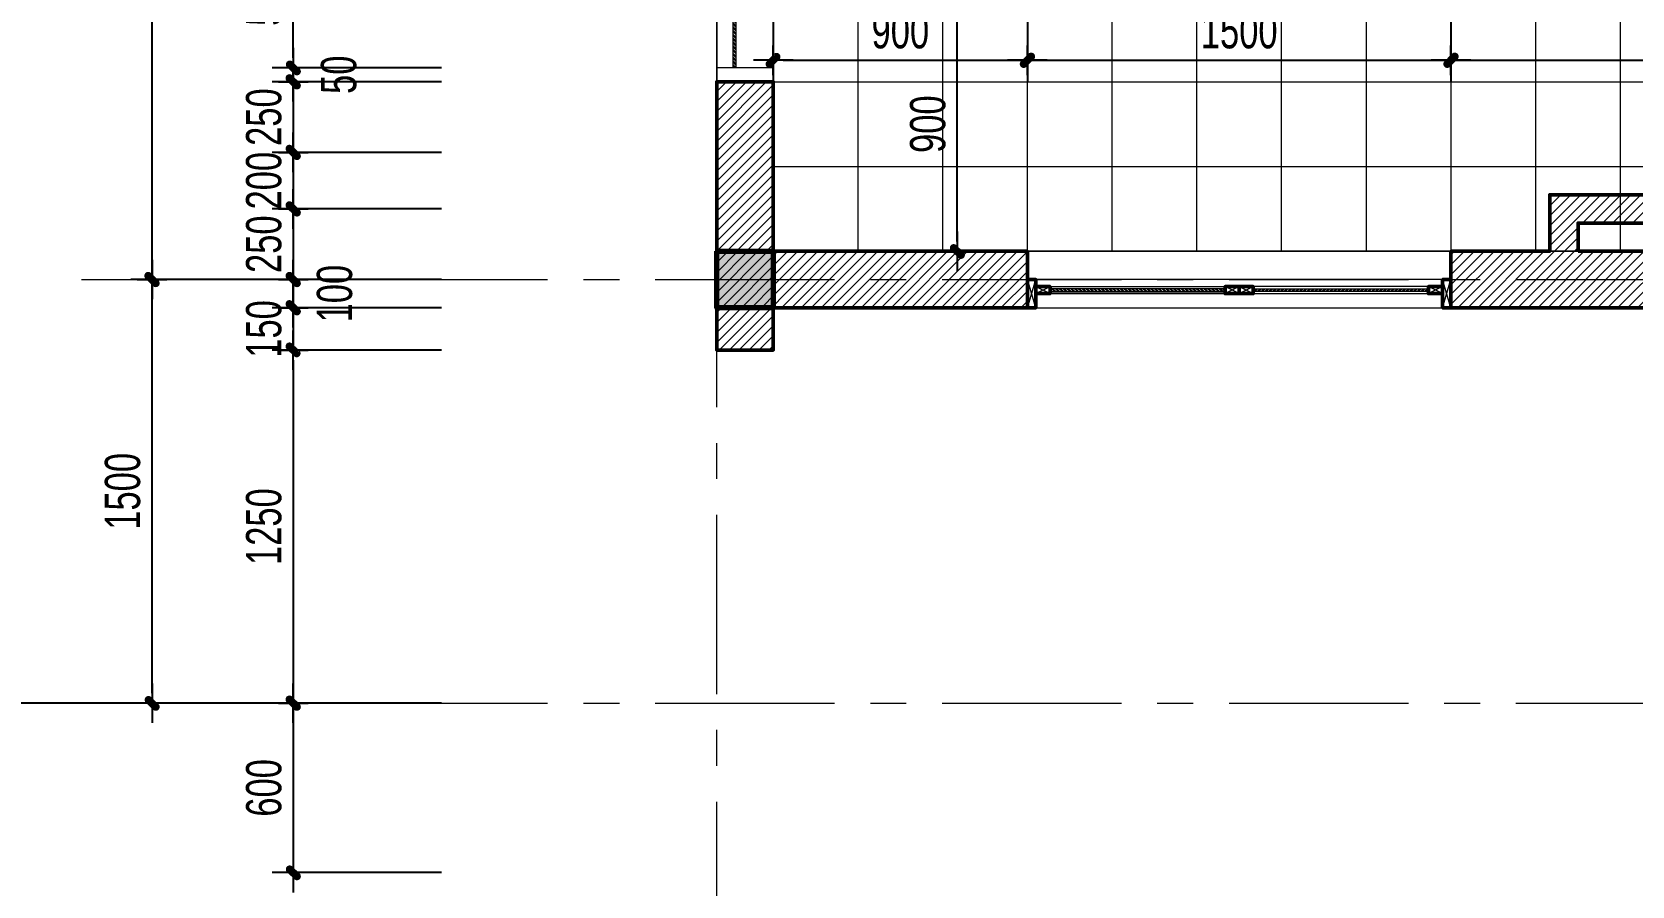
# Model space of a CAD drawing. Header units: inches. Extents: x 88947 to 296847, y 35049 to 161062.
# Drawn here: x 124536 to 130202, y 84062 to 87085 of the extents above; entities that cross this region are included whole.
import ezdxf

# ---------------------------------------------------------------- set-up
doc = ezdxf.new("R2010")
doc.units = ezdxf.units.IN
doc.header["$MEASUREMENT"] = 0
doc.header["$PDMODE"] = 1
doc.linetypes.add('ACAD_ISO03W100', pattern=[30, 12, -18])
doc.linetypes.add('CENTER', pattern=[50.8, 31.75, -6.35, 6.35, -6.35])
for name, color, linetype, lineweight in [('A-Dims', 145, 'Continuous', 25), ('CUA', 42, 'Continuous', 20), ('DIM', 7, 'Continuous', 25), ('HACTH', 8, 'Continuous', 5), ('HATCH', 8, 'Continuous', 5), ('KHUNG 1', 6, 'Continuous', 70), ('mb$0$CUA', 42, 'Continuous', 20), ('mb$0$HATCH', 69, 'Continuous', 15), ('mb$0$net cat', 51, 'Continuous', 50), ('mb$0$net manh', 251, 'Continuous', 5), ('THAY', 3, 'Continuous', 18), ('TRUC', 252, 'ACAD_ISO03W100', 13), ('TUONG', 4, 'Continuous', 50)]:
    doc.layers.add(name, color=color, linetype=linetype, lineweight=lineweight)
doc.styles.add('VNI-HELVE-CONDENSE', font='VNARIAL.TTF', dxfattribs={"width": 0.7})
doc.dimstyles.new('TAS-100', dxfattribs={"dimscale": 50, "dimtxt": 2.5, "dimasz": 0.7, "dimexe": 1.5, "dimexo": 1.5, "dimgap": 0.8, "dimtad": 1, "dimdec": 0, "dimzin": 3, "dimdsep": 46, "dimtxsty": 'VNI-HELVE-CONDENSE', "dimblk": 'TICK', "dimcen": 2.5, "dimclrt": 71, "dimazin": 2, "dimtfac": 0.75, "dimtdec": 0, "dimtix": 1, "dimtmove": 2, "dimatfit": 2, "dimldrblk": 'TICK123', "dimfxl": 1.5, "dimtolj": 1, "dimtzin": 0, "dimarcsym": 0})

# ---------------------------------------------------------------- blocks, each defined once
blk = doc.blocks.new('A$C572C6810')
at = {"layer": 'mb$0$HATCH'}
h = blk.add_hatch(dxfattribs=at)
h.set_pattern_fill('ANSI32', color=256, style=0)
h.set_pattern_definition([(315, (-1420, -132.5), (-6.73519, -6.73519), []), (315, (-1415.51, -132.5), (-6.73519, -6.73519), [])])
h.paths.add_polyline_path([(-1420, -142.5), (-800, -142.5), (-800, -132.5), (-1420, -132.5)])
h = blk.add_hatch(dxfattribs=at)
h.set_pattern_fill('ANSI32', color=256, style=0)
h.set_pattern_definition([(225, (-80, -132.5), (6.73519, -6.73519), []), (225, (-84.49, -132.5), (6.73519, -6.73519), [])])
h.paths.add_polyline_path([(-80, -142.5), (-700, -142.5), (-700, -132.5), (-80, -132.5)])
at = {"layer": 'mb$0$CUA'}
for points in [[(-1500, -200), (0, -200), (0, 0), (-1500, 0)], [(-30, -200), (-30, -100), (-1470, -100), (-1470, -200)], [(-30, -150), (-30, -100), (-1470, -100), (-1470, -150)], [(-750, -125), (-750, -150), (-1420, -150), (-1420, -125)], [(-1420, -142.5), (-800, -142.5), (-800, -132.5), (-1420, -132.5)], [(-750, -125), (-750, -150), (-80, -150), (-80, -125)], [(-80, -142.5), (-700, -142.5), (-700, -132.5), (-80, -132.5)]]:
    blk.add_lwpolyline(points, close=True, dxfattribs=at)
at = {"layer": 'mb$0$net cat'}
for points in [[(-1500, -200), (-1500, -100), (-1470, -100), (-1470, -200)], [(0, -200), (0, -100), (-30, -100), (-30, -200)], [(-1470, -125), (-1470, -150), (-1420, -150), (-1420, -125)], [(-750, -125), (-750, -150), (-800, -150), (-800, -125)], [(-750, -125), (-750, -150), (-700, -150), (-700, -125)], [(-30, -125), (-30, -150), (-80, -150), (-80, -125)]]:
    blk.add_lwpolyline(points, close=True, dxfattribs=at)
at = {"layer": 'mb$0$net manh'}
for points in [[(-1500, -200), (-1470, -100)], [(-1470, -200), (-1500, -100)], [(0, -200), (-30, -100)], [(-30, -200), (0, -100)], [(-1470, -150), (-1420, -125)], [(-1470, -125), (-1420, -150)], [(-750, -150), (-800, -125)], [(-750, -125), (-800, -150)], [(-750, -150), (-700, -125)], [(-750, -125), (-700, -150)], [(-30, -150), (-80, -125)], [(-30, -125), (-80, -150)]]:
    blk.add_lwpolyline(points, dxfattribs=at)
blk = doc.blocks.new('A$C42FF647F')
at = {"layer": 'HATCH'}
h = blk.add_hatch(dxfattribs=at)
h.set_pattern_fill('ANSI31', color=256, scale=200, style=0)
h.set_pattern_definition([(45, (-4900, -7050), (-17.67767, 17.67767), [])])
h.paths.add_polyline_path([(-4900, -8200), (-4900, -8350), (-4700, -8350), (-4700, -7750), (-4900, -7750), (-4900, -8000), (-4900, -8000), (-4900, -8200)])
h = blk.add_hatch(dxfattribs=at)
h.set_pattern_fill('ANSI31', color=256, scale=200, style=0)
h.set_pattern_definition([(45, (-2550, -8550), (-17.67767, 17.67767), [])])
h.paths.add_polyline_path([(-2050, -8550), (-2300, -8550), (-2300, -8350), (-1950, -8350), (-1950, -8150), (-1300, -8150), (-1300, -8550), (-1850, -8550), (-1850, -8550)])
h.paths.add_polyline_path([(-1850, -8250), (-1850, -8350), (-1400, -8350), (-1400, -8250)], flags=16)
h = blk.add_hatch(dxfattribs=at)
h.set_pattern_fill('ANSI31', color=256, scale=200, style=0)
h.set_pattern_definition([(45, (-4875, -8550), (-17.67767, 17.67767), [])])
h.paths.add_polyline_path([(-4700, -8350), (-3800, -8350), (-3800, -8550), (-4050, -8550), (-4250, -8550), (-4700, -8550), (-4700, -8700), (-4900, -8700), (-4900, -8350)])
at = {"layer": 'mb$0$HATCH'}
h = blk.add_hatch(dxfattribs=at)
h.set_pattern_fill('ANSI32', color=256, angle=-90, style=0)
h.set_pattern_definition([(135, (-4832.5, -7850), (-6.73519, -6.73519), []), (135, (-4832.5, -7845.51), (-6.73519, -6.73519), [])])
h.paths.add_polyline_path([(-4842.5, -7700), (-4842.5, -7200), (-4832.5, -7200), (-4832.5, -7700)])
at = {"layer": 'KHUNG 1'}
blk.add_lwpolyline([(-4900, -8350), (-4700, -8350), (-4700, -8550), (-4900, -8550)], close=True, dxfattribs=at)
blk.add_solid([(-4900, -8550), (-4700, -8550), (-4900, -8350), (-4700, -8350)], dxfattribs=at)
at = {"layer": 'mb$0$CUA'}
for points in [[(-4842.5, -7700), (-4842.5, -7200), (-4832.5, -7200), (-4832.5, -7700)], [(-4900, -7700), (-4900, -7750), (-4700, -7750), (-4700, -7700)]]:
    blk.add_lwpolyline(points, close=True, dxfattribs=at)
at = {"layer": 'THAY'}
blk.add_lwpolyline([(-4700, -4150), (-4900, -4150), (-4900, -7750), (-4700, -7750)], close=True, dxfattribs=at)
at = {"layer": 'TUONG'}
for points in [[(-4900, -8200), (-4900, -8350), (-4700, -8350), (-4700, -7750), (-4900, -7750), (-4900, -8000), (-4900, -8000), (-4900, -8200), (-4900, -8200)], [(-2050, -8550), (-2300, -8550), (-2300, -8350), (-1950, -8350), (-1950, -8150), (-1300, -8150), (-1300, -8550), (-1850, -8550), (-1850, -8550), (-2050, -8550), (-2050, -8550)], [(-1850, -8350), (-1400, -8350), (-1400, -8250), (-1850, -8250), (-1850, -8350)], [(-4700, -8350), (-3800, -8350), (-3800, -8550), (-4050, -8550), (-4050, -8550), (-4250, -8550), (-4250, -8550), (-4700, -8550), (-4700, -8700), (-4900, -8700), (-4900, -8350), (-4900, -8350), (-4900, -8350), (-4700, -8350), (-4700, -8350)]]:
    blk.add_lwpolyline(points, dxfattribs=at)
at = {"layer": 'CUA'}
blk.add_blockref('A$C572C6810', (-2300, -8350), dxfattribs=at)
blk = doc.blocks.new('TICK')
at = {"layer": 'A-Dims', "color": 1}
for p, q in [((-2, 0), (2, 0)), ((0, 1.5), (0, -1.5))]:
    blk.add_line(p, q, dxfattribs=at)
at = {"layer": 'A-Dims', "color": 1, "const_width": 0.788}
blk.add_lwpolyline([(-0.33, -0.35), (0.38, 0.38)], dxfattribs=at)
at = {"layer": 'A-Dims', "color": 1, "const_width": 0.394}
for points in [[(0.24, 0.52, -0.414214), (0.52, 0.52, -1)], [(0.52, 0.52, -0.414214), (0.52, 0.24, -1)], [(-0.47, -0.21, 0.414214), (-0.47, -0.49, 1)], [(-0.47, -0.49, 0.414214), (-0.19, -0.49, 1)]]:
    blk.add_lwpolyline(points, format="xyb", dxfattribs=at)
blk = doc.blocks.new('*D413')
at = {"layer": 'Defpoints', "color": 0}
for p in [(127161.3, 87210.7), (128061.3, 87209), (128061.3, 86985.3)]:
    blk.add_point(p, dxfattribs=at)
at = {"layer": 'DIM', "color": 0, "lineweight": -2}
for p, q in [((127161.3, 87135.7), (127161.3, 86910.3)), ((128061.3, 87134), (128061.3, 86910.3)), ((127196.3, 86985.3), (128026.3, 86985.3))]:
    blk.add_line(p, q, dxfattribs=at)
at = {"layer": 'DIM', "color": 0, "lineweight": -2, "xscale": 35, "yscale": 35, "zscale": 35, "rotation": 180}
blk.add_blockref('TICK', (127161.3, 86985.3), dxfattribs=at)
at = {"layer": 'DIM', "color": 0, "lineweight": -2, "xscale": 35, "yscale": 35, "zscale": 35}
blk.add_blockref('TICK', (128061.3, 86985.3), dxfattribs=at)
at = {"layer": 'DIM', "color": 71, "insert": (127611.3, 87089.1), "char_height": 125, "attachment_point": 5, "style": 'VNI-HELVE-CONDENSE'}
blk.add_mtext('\\A1;900', dxfattribs=at)
blk = doc.blocks.new('TICK123')
at = {"layer": 'A-Dims', "color": 1}
blk.add_lwpolyline([(0.05, 0, 0, 0.84, 0), (-2.11, 0, 8.4, 8.4, 0)], format="xyseb", dxfattribs=at)
blk = doc.blocks.new('*D414')
at = {"layer": 'Defpoints', "color": 0}
for p in [(128061.3, 87209), (129561.3, 87209), (129561.3, 86985.3)]:
    blk.add_point(p, dxfattribs=at)
at = {"layer": 'DIM', "color": 0, "lineweight": -2}
for p, q in [((128061.3, 87134), (128061.3, 86910.3)), ((129561.3, 87134), (129561.3, 86910.3)), ((128096.3, 86985.3), (129526.3, 86985.3))]:
    blk.add_line(p, q, dxfattribs=at)
at = {"layer": 'DIM', "color": 0, "lineweight": -2, "xscale": 35, "yscale": 35, "zscale": 35, "rotation": 180}
blk.add_blockref('TICK', (128061.3, 86985.3), dxfattribs=at)
at = {"layer": 'DIM', "color": 0, "lineweight": -2, "xscale": 35, "yscale": 35, "zscale": 35}
blk.add_blockref('TICK', (129561.3, 86985.3), dxfattribs=at)
at = {"layer": 'DIM', "color": 71, "insert": (128811.3, 87089.1), "char_height": 125, "attachment_point": 5, "style": 'VNI-HELVE-CONDENSE'}
blk.add_mtext('\\A1;1500', dxfattribs=at)
blk = doc.blocks.new('*D415')
at = {"layer": 'Defpoints', "color": 0}
for p in [(129561.3, 87209), (131361.3, 87209), (131361.3, 86985.3)]:
    blk.add_point(p, dxfattribs=at)
at = {"layer": 'DIM', "color": 0, "lineweight": -2}
for p, q in [((129561.3, 87134), (129561.3, 86910.3)), ((131361.3, 87134), (131361.3, 86910.3)), ((129596.3, 86985.3), (131326.3, 86985.3))]:
    blk.add_line(p, q, dxfattribs=at)
at = {"layer": 'DIM', "color": 0, "lineweight": -2, "xscale": 35, "yscale": 35, "zscale": 35, "rotation": 180}
blk.add_blockref('TICK', (129561.3, 86985.3), dxfattribs=at)
at = {"layer": 'DIM', "color": 0, "lineweight": -2, "xscale": 35, "yscale": 35, "zscale": 35}
blk.add_blockref('TICK', (131361.3, 86985.3), dxfattribs=at)
at = {"layer": 'DIM', "color": 71, "insert": (130461.3, 87089.1), "char_height": 125, "attachment_point": 5, "style": 'VNI-HELVE-CONDENSE'}
blk.add_mtext('\\A1;1800', dxfattribs=at)
blk = doc.blocks.new('*D405')
at = {"layer": 'Defpoints', "color": 0}
for p in [(127812.7, 87209), (128061.3, 87209), (128061.3, 86309)]:
    blk.add_point(p, dxfattribs=at)
at = {"layer": 'DIM', "color": 0, "lineweight": -2}
for p, q in [((127986.3, 87209), (127737.7, 87209)), ((127812.7, 86344), (127812.7, 87174)), ((127986.3, 86309), (127737.7, 86309))]:
    blk.add_line(p, q, dxfattribs=at)
at = {"layer": 'DIM', "color": 0, "lineweight": -2, "xscale": 35, "yscale": 35, "zscale": 35}
for p, rotation in [((127812.7, 87209), 90), ((127812.7, 86309), 270)]:
    blk.add_blockref('TICK', p, dxfattribs=dict(at, rotation=rotation))
at = {"layer": 'DIM', "color": 71, "insert": (127708.9, 86759), "char_height": 125, "attachment_point": 5, "rotation": 90, "style": 'VNI-HELVE-CONDENSE'}
blk.add_mtext('\\A1;900', dxfattribs=at)
blk = doc.blocks.new('*D427')
at = {"layer": 'Defpoints', "color": 0}
for p in [(124961.3, 86209), (126061.3, 86209), (126061.3, 84709)]:
    blk.add_point(p, dxfattribs=at)
at = {"layer": 'DIM', "color": 0, "lineweight": -2}
for p, q in [((125986.3, 86209), (124886.3, 86209)), ((124961.3, 84744), (124961.3, 86174)), ((125986.3, 84709), (124886.3, 84709))]:
    blk.add_line(p, q, dxfattribs=at)
at = {"layer": 'DIM', "color": 0, "lineweight": -2, "xscale": 35, "yscale": 35, "zscale": 35}
for p, rotation in [((124961.3, 86209), 90), ((124961.3, 84709), 270)]:
    blk.add_blockref('TICK', p, dxfattribs=dict(at, rotation=rotation))
at = {"layer": 'DIM', "color": 71, "insert": (124857.6, 85459), "char_height": 125, "attachment_point": 5, "rotation": 90, "style": 'VNI-HELVE-CONDENSE'}
blk.add_mtext('\\A1;1500', dxfattribs=at)
blk = doc.blocks.new('*D428')
at = {"layer": 'Defpoints', "color": 0}
for p in [(124961.3, 91209), (126061.3, 91209), (126061.3, 86209)]:
    blk.add_point(p, dxfattribs=at)
at = {"layer": 'DIM', "color": 0, "lineweight": -2}
for p, q in [((125986.3, 91209), (124886.3, 91209)), ((124961.3, 86244), (124961.3, 91174)), ((125986.3, 86209), (124886.3, 86209))]:
    blk.add_line(p, q, dxfattribs=at)
at = {"layer": 'DIM', "color": 0, "lineweight": -2, "xscale": 35, "yscale": 35, "zscale": 35}
for p, rotation in [((124961.3, 91209), 90), ((124961.3, 86209), 270)]:
    blk.add_blockref('TICK', p, dxfattribs=dict(at, rotation=rotation))
at = {"layer": 'DIM', "color": 71, "insert": (124857.6, 88709), "char_height": 125, "attachment_point": 5, "rotation": 90, "style": 'VNI-HELVE-CONDENSE'}
blk.add_mtext('\\A1;5000', dxfattribs=at)
blk = doc.blocks.new('*D430')
at = {"layer": 'Defpoints', "color": 0}
for p in [(124461.3, 92709), (126061.3, 92709), (126061.3, 84709)]:
    blk.add_point(p, dxfattribs=at)
at = {"layer": 'DIM', "color": 0, "lineweight": -2}
for p, q in [((125986.3, 92709), (124386.3, 92709)), ((124461.3, 84744), (124461.3, 92674)), ((125986.3, 84709), (124386.3, 84709))]:
    blk.add_line(p, q, dxfattribs=at)
at = {"layer": 'DIM', "color": 0, "lineweight": -2, "xscale": 35, "yscale": 35, "zscale": 35}
for p, rotation in [((124461.3, 92709), 90), ((124461.3, 84709), 270)]:
    blk.add_blockref('TICK', p, dxfattribs=dict(at, rotation=rotation))
at = {"layer": 'DIM', "color": 71, "insert": (124357.6, 88709), "char_height": 125, "attachment_point": 5, "rotation": 90, "style": 'VNI-HELVE-CONDENSE'}
blk.add_mtext('\\A1;8000', dxfattribs=at)
blk = doc.blocks.new('*D435')
at = {"layer": 'Defpoints', "color": 0}
for p in [(126061.3, 86959), (125461.3, 86909), (126061.3, 86909)]:
    blk.add_point(p, dxfattribs=at)
at = {"layer": 'DIM', "color": 0, "lineweight": -2}
for p, q in [((125461.3, 86994), (125461.3, 87029)), ((125986.3, 86959), (125386.3, 86959)), ((125461.3, 86959), (125461.3, 86909)), ((125986.3, 86909), (125386.3, 86909)), ((125461.3, 86874), (125461.3, 86839))]:
    blk.add_line(p, q, dxfattribs=at)
at = {"layer": 'DIM', "color": 0, "lineweight": -2, "xscale": 35, "yscale": 35, "zscale": 35}
for p, rotation in [((125461.3, 86959), 270), ((125461.3, 86909), 90)]:
    blk.add_blockref('TICK', p, dxfattribs=dict(at, rotation=rotation))
at = {"layer": 'DIM', "color": 71, "insert": (125622.8, 86934), "char_height": 125, "attachment_point": 5, "rotation": 90, "style": 'VNI-HELVE-CONDENSE'}
blk.add_mtext('\\A1;50', dxfattribs=at)
blk = doc.blocks.new('*D436')
at = {"layer": 'Defpoints', "color": 0}
for p in [(126061.3, 86909), (125461.3, 86659), (126061.3, 86659)]:
    blk.add_point(p, dxfattribs=at)
at = {"layer": 'DIM', "color": 0, "lineweight": -2}
for p, q in [((125461.3, 86944), (125461.3, 86979)), ((125986.3, 86909), (125386.3, 86909)), ((125461.3, 86909), (125461.3, 86659)), ((125986.3, 86659), (125386.3, 86659)), ((125461.3, 86624), (125461.3, 86589))]:
    blk.add_line(p, q, dxfattribs=at)
at = {"layer": 'DIM', "color": 0, "lineweight": -2, "xscale": 35, "yscale": 35, "zscale": 35}
for p, rotation in [((125461.3, 86909), 270), ((125461.3, 86659), 90)]:
    blk.add_blockref('TICK', p, dxfattribs=dict(at, rotation=rotation))
at = {"layer": 'DIM', "color": 71, "insert": (125357.6, 86784), "char_height": 125, "attachment_point": 5, "rotation": 90, "style": 'VNI-HELVE-CONDENSE'}
blk.add_mtext('\\A1;250', dxfattribs=at)
blk = doc.blocks.new('*D437')
at = {"layer": 'Defpoints', "color": 0}
for p in [(126061.3, 86659), (125461.3, 86459), (126061.3, 86459)]:
    blk.add_point(p, dxfattribs=at)
at = {"layer": 'DIM', "color": 0, "lineweight": -2}
for p, q in [((125461.3, 86694), (125461.3, 86729)), ((125986.3, 86659), (125386.3, 86659)), ((125461.3, 86659), (125461.3, 86459)), ((125986.3, 86459), (125386.3, 86459)), ((125461.3, 86424), (125461.3, 86389))]:
    blk.add_line(p, q, dxfattribs=at)
at = {"layer": 'DIM', "color": 0, "lineweight": -2, "xscale": 35, "yscale": 35, "zscale": 35}
for p, rotation in [((125461.3, 86659), 270), ((125461.3, 86459), 90)]:
    blk.add_blockref('TICK', p, dxfattribs=dict(at, rotation=rotation))
at = {"layer": 'DIM', "color": 71, "insert": (125357.6, 86559), "char_height": 125, "attachment_point": 5, "rotation": 90, "style": 'VNI-HELVE-CONDENSE'}
blk.add_mtext('\\A1;200', dxfattribs=at)
blk = doc.blocks.new('*D438')
at = {"layer": 'Defpoints', "color": 0}
for p in [(126061.3, 86459), (125461.3, 86209), (126061.3, 86209)]:
    blk.add_point(p, dxfattribs=at)
at = {"layer": 'DIM', "color": 0, "lineweight": -2}
for p, q in [((125461.3, 86494), (125461.3, 86529)), ((125986.3, 86459), (125386.3, 86459)), ((125461.3, 86459), (125461.3, 86209)), ((125986.3, 86209), (125386.3, 86209)), ((125461.3, 86174), (125461.3, 86139))]:
    blk.add_line(p, q, dxfattribs=at)
at = {"layer": 'DIM', "color": 0, "lineweight": -2, "xscale": 35, "yscale": 35, "zscale": 35}
for p, rotation in [((125461.3, 86459), 270), ((125461.3, 86209), 90)]:
    blk.add_blockref('TICK', p, dxfattribs=dict(at, rotation=rotation))
at = {"layer": 'DIM', "color": 71, "insert": (125357.6, 86334), "char_height": 125, "attachment_point": 5, "rotation": 90, "style": 'VNI-HELVE-CONDENSE'}
blk.add_mtext('\\A1;250', dxfattribs=at)
blk = doc.blocks.new('*D439')
at = {"layer": 'Defpoints', "color": 0}
for p in [(126061.3, 86209), (125461.3, 86109), (126061.3, 86109)]:
    blk.add_point(p, dxfattribs=at)
at = {"layer": 'DIM', "color": 0, "lineweight": -2}
for p, q in [((125461.3, 86244), (125461.3, 86279)), ((125986.3, 86209), (125386.3, 86209)), ((125461.3, 86209), (125461.3, 86109)), ((125986.3, 86109), (125386.3, 86109)), ((125461.3, 86074), (125461.3, 86039))]:
    blk.add_line(p, q, dxfattribs=at)
at = {"layer": 'DIM', "color": 0, "lineweight": -2, "xscale": 35, "yscale": 35, "zscale": 35}
for p, rotation in [((125461.3, 86209), 270), ((125461.3, 86109), 90)]:
    blk.add_blockref('TICK', p, dxfattribs=dict(at, rotation=rotation))
at = {"layer": 'DIM', "color": 71, "insert": (125608.3, 86159), "char_height": 125, "attachment_point": 5, "rotation": 90, "style": 'VNI-HELVE-CONDENSE'}
blk.add_mtext('\\A1;100', dxfattribs=at)
blk = doc.blocks.new('*D440')
at = {"layer": 'Defpoints', "color": 0}
for p in [(126061.3, 86109), (125461.3, 85959), (126061.3, 85959)]:
    blk.add_point(p, dxfattribs=at)
at = {"layer": 'DIM', "color": 0, "lineweight": -2}
for p, q in [((125461.3, 86144), (125461.3, 86179)), ((125986.3, 86109), (125386.3, 86109)), ((125461.3, 86109), (125461.3, 85959)), ((125986.3, 85959), (125386.3, 85959)), ((125461.3, 85924), (125461.3, 85889))]:
    blk.add_line(p, q, dxfattribs=at)
at = {"layer": 'DIM', "color": 0, "lineweight": -2, "xscale": 35, "yscale": 35, "zscale": 35}
for p, rotation in [((125461.3, 86109), 270), ((125461.3, 85959), 90)]:
    blk.add_blockref('TICK', p, dxfattribs=dict(at, rotation=rotation))
at = {"layer": 'DIM', "color": 71, "insert": (125357.6, 86034), "char_height": 125, "attachment_point": 5, "rotation": 90, "style": 'VNI-HELVE-CONDENSE'}
blk.add_mtext('\\A1;150', dxfattribs=at)
blk = doc.blocks.new('*D441')
at = {"layer": 'Defpoints', "color": 0}
for p in [(126061.3, 85959), (125461.3, 84709), (126061.3, 84709)]:
    blk.add_point(p, dxfattribs=at)
at = {"layer": 'DIM', "color": 0, "lineweight": -2}
for p, q in [((125986.3, 85959), (125386.3, 85959)), ((125461.3, 85924), (125461.3, 84744)), ((125986.3, 84709), (125386.3, 84709))]:
    blk.add_line(p, q, dxfattribs=at)
at = {"layer": 'DIM', "color": 0, "lineweight": -2, "xscale": 35, "yscale": 35, "zscale": 35}
for p, rotation in [((125461.3, 85959), 90), ((125461.3, 84709), 270)]:
    blk.add_blockref('TICK', p, dxfattribs=dict(at, rotation=rotation))
at = {"layer": 'DIM', "color": 71, "insert": (125357.6, 85334), "char_height": 125, "attachment_point": 5, "rotation": 90, "style": 'VNI-HELVE-CONDENSE'}
blk.add_mtext('\\A1;1250', dxfattribs=at)
blk = doc.blocks.new('*D442')
at = {"layer": 'Defpoints', "color": 0}
for p in [(126061.3, 84709), (125461.3, 84109), (126061.3, 84109)]:
    blk.add_point(p, dxfattribs=at)
at = {"layer": 'DIM', "color": 0, "lineweight": -2}
for p, q in [((125986.3, 84709), (125386.3, 84709)), ((125461.3, 84674), (125461.3, 84144)), ((125986.3, 84109), (125386.3, 84109))]:
    blk.add_line(p, q, dxfattribs=at)
at = {"layer": 'DIM', "color": 0, "lineweight": -2, "xscale": 35, "yscale": 35, "zscale": 35}
for p, rotation in [((125461.3, 84709), 90), ((125461.3, 84109), 270)]:
    blk.add_blockref('TICK', p, dxfattribs=dict(at, rotation=rotation))
at = {"layer": 'DIM', "color": 71, "insert": (125357.6, 84409), "char_height": 125, "attachment_point": 5, "rotation": 90, "style": 'VNI-HELVE-CONDENSE'}
blk.add_mtext('\\A1;600', dxfattribs=at)
blk = doc.blocks.new('*D499')
at = {"layer": 'Defpoints', "color": 0}
for p in [(125461.3, 87459), (126061.3, 87459), (126061.3, 86959)]:
    blk.add_point(p, dxfattribs=at)
at = {"layer": 'DIM', "color": 0, "lineweight": -2}
for p, q in [((125986.3, 87459), (125386.3, 87459)), ((125461.3, 86994), (125461.3, 87424)), ((125986.3, 86959), (125386.3, 86959))]:
    blk.add_line(p, q, dxfattribs=at)
at = {"layer": 'DIM', "color": 0, "lineweight": -2, "xscale": 35, "yscale": 35, "zscale": 35}
for p, rotation in [((125461.3, 87459), 90), ((125461.3, 86959), 270)]:
    blk.add_blockref('TICK', p, dxfattribs=dict(at, rotation=rotation))
at = {"layer": 'DIM', "color": 71, "insert": (125357.6, 87209), "char_height": 125, "attachment_point": 5, "rotation": 90, "style": 'VNI-HELVE-CONDENSE'}
blk.add_mtext('\\A1;500', dxfattribs=at)

msp = doc.modelspace()

# ---------------------------------------------------------------- hatches: boundary and pattern name
at = {"layer": 'HATCH'}
h = msp.add_hatch(dxfattribs=at)
h.set_pattern_fill('TAS_GACH600X600', color=256, scale=0.5, style=0, pattern_type=2)
h.set_pattern_definition([(0, (127161.34, 86309.14), (0, 300), []), (90, (127161.34, 86309.14), (-300, 2e-14), [300, 0])])
h.paths.add_polyline_path([(127661.3, 92616.5), (130261.3, 92616.5), (130261.3, 92509), (130361.3, 92509), (130361.3, 90059), (135961.3, 90059), (135961.3, 92509), (136061.3, 92509), (136061.3, 92616.5), (138661.3, 92616.5), (138661.3, 92509), (138761.3, 92509), (138761.3, 91109), (139161.3, 91109), (139161.3, 86309), (127161.3, 86309), (127161.3, 91109), (127561.3, 91109), (127561.3, 92509), (127661.3, 92509)])

# ---------------------------------------------------------------- linework, layer by layer
msp.add_lwpolyline([(127661.3, 92616.5), (130261.3, 92616.5), (130261.3, 92509), (130361.3, 92509), (130361.3, 90059), (135961.3, 90059), (135961.3, 92509), (136061.3, 92509), (136061.3, 92616.5), (138661.3, 92616.5), (138661.3, 92509), (138761.3, 92509), (138761.3, 91109), (139161.3, 91109), (139161.3, 86309), (127161.3, 86309), (127161.3, 91109), (127561.3, 91109), (127561.3, 92509), (127661.3, 92509), (127661.3, 92616.5)], close=True, dxfattribs=at)
at = {"layer": 'TRUC', "linetype": 'CENTER', "ltscale": 20}
for points in [[(126961.3, 82709), (126961.3, 95209)], [(124711.3, 86209), (141611.3, 86209)], [(124711.3, 84709), (141611.3, 84709)]]:
    msp.add_lwpolyline(points, dxfattribs=at)

# ---------------------------------------------------------------- block references
at = {"layer": 'HACTH'}
msp.add_blockref('A$C42FF647F', (131861.3, 94659), dxfattribs=at)

# ---------------------------------------------------------------- dimensions: what is measured, and where the dimension line sits
at = {"layer": 'DIM'}
for base, p1, p2, picture, middle in [((124461.3, 92709), (126061.3, 84709), (126061.3, 92709), '*D430', (124357.6, 88709)), ((124961.3, 91209), (126061.3, 86209), (126061.3, 91209), '*D428', (124857.6, 88709)), ((125461.3, 87459), (126061.3, 86959), (126061.3, 87459), '*D499', (125357.6, 87209)), ((127812.7, 87209), (128061.3, 86309), (128061.3, 87209), '*D405', (127708.9, 86759)), ((125461.3, 86659), (126061.3, 86909), (126061.3, 86659), '*D436', (125357.6, 86784)), ((125461.3, 86459), (126061.3, 86659), (126061.3, 86459), '*D437', (125357.6, 86559)), ((125461.3, 86209), (126061.3, 86459), (126061.3, 86209), '*D438', (125357.6, 86334)), ((124961.3, 86209), (126061.3, 84709), (126061.3, 86209), '*D427', (124857.6, 85459)), ((125461.3, 85959), (126061.3, 86109), (126061.3, 85959), '*D440', (125357.6, 86034)), ((125461.3, 84709), (126061.3, 85959), (126061.3, 84709), '*D441', (125357.6, 85334)), ((125461.3, 84109), (126061.3, 84709), (126061.3, 84109), '*D442', (125357.6, 84409))]:
    dim = msp.add_linear_dim(base=base, p1=p1, p2=p2, angle=90, dimstyle='TAS-100', dxfattribs=at)
    dim.commit()
    dim.dimension.update_dxf_attribs({"geometry": picture, "text_midpoint": middle})
for base, p1, p2, picture, middle in [((128061.3, 86985.3), (127161.3, 87210.7), (128061.3, 87209), '*D413', (127611.3, 87089.1)), ((129561.3, 86985.3), (128061.3, 87209), (129561.3, 87209), '*D414', (128811.3, 87089.1)), ((131361.3, 86985.3), (129561.3, 87209), (131361.3, 87209), '*D415', (130461.3, 87089.1))]:
    dim = msp.add_linear_dim(base=base, p1=p1, p2=p2, dimstyle='TAS-100', dxfattribs=at)
    dim.commit()
    dim.dimension.update_dxf_attribs({"geometry": picture, "text_midpoint": middle})
for base, p1, p2, picture, middle in [((125461.3, 86909), (126061.3, 86959), (126061.3, 86909), '*D435', (125622.8, 86934)), ((125461.3, 86109), (126061.3, 86209), (126061.3, 86109), '*D439', (125608.3, 86159))]:
    dim = msp.add_linear_dim(base=base, p1=p1, p2=p2, angle=90, dimstyle='TAS-100', dxfattribs=at)
    dim.commit()
    dim.dimension.update_dxf_attribs({"geometry": picture, "text_midpoint": middle, "dimtype": 160})

doc.saveas('drawing.dxf')
